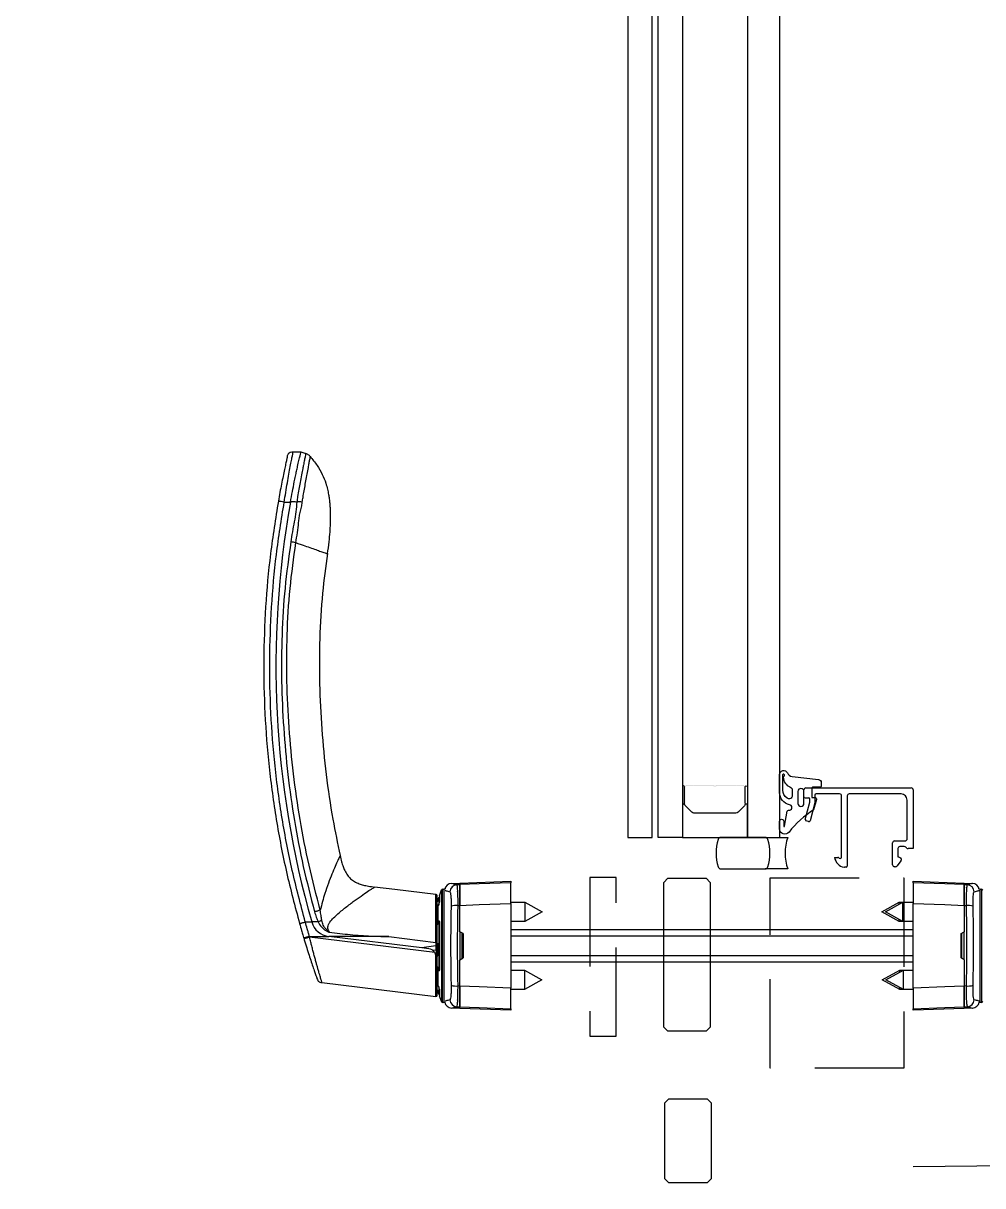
# Model space of a CAD drawing. Header units: millimetres. Extents: x 106699 to 122058, y 158555 to 162844.
# Drawn here: x 112307.37 to 112323.98, y 160088.55 to 160108.67 of the extents above; entities that cross this region are included whole.
import ezdxf

# ---------------------------------------------------------------- set-up
doc = ezdxf.new("R2010")
doc.units = ezdxf.units.MM
doc.linetypes.add('300_Z4_FCD_F03$0$GESTRICHELT', pattern=[0.75, 0.5, -0.25])
doc.linetypes.add('300_Z4_FCD_F03$1$HIDDEN', pattern=[0.375, 0.25, -0.125])
for name, color, linetype in [('300_Z4_FCD_F03$0$0-LNS-VL8', 252, 'Continuous'), ('300_Z4_FCD_F03$0$3-EXT-PRF', 231, 'Continuous'), ('300_Z4_FCD_F03$0$3-OPN-GLS', 4, 'Continuous')]:
    doc.layers.add(name, color=color, linetype=linetype)
doc.layers.add('300_Z4_STR_F03$0$AUDIT_D_220920114151-103', color=251, linetype='Continuous', lineweight=5)

# ---------------------------------------------------------------- blocks, each defined once
blk = doc.blocks.new('A$C6495093d')
at = {"layer": '300_Z4_FCD_F03$0$3-EXT-PRF'}
h = blk.add_hatch(color=256, dxfattribs=at)
edge = h.paths.add_edge_path(flags=16)
edge.add_arc((86.064, 81.932), 0.0389, 450, 495)
edge.add_line((86.036, 81.96), (85.93, 81.853))
edge.add_arc((85.957, 81.826), 0.0389, 495, 540)
edge.add_line((85.918, 81.826), (85.918, 81.117))
edge.add_arc((85.957, 81.117), 0.0389, 180, 225)
edge.add_line((85.93, 81.09), (86.036, 80.983))
edge.add_arc((86.064, 81.011), 0.0389, 225, 270)
edge.add_line((86.064, 80.972), (86.333, 80.972))
edge.add_arc((86.333, 81.011), 0.0389, 270, 360)
edge.add_line((86.372, 81.011), (86.372, 81.432))
edge.add_arc((86.41, 81.472), 0.0553, 133.7377, 226.2623, ccw=False)
edge.add_line((86.372, 81.512), (86.372, 81.932))
edge.add_arc((86.333, 81.932), 0.0389, 360, 450)
edge.add_line((86.333, 81.971), (86.064, 81.971))
edge = h.paths.add_edge_path()
edge.add_line((86.064, 81.984), (86.333, 81.984))
edge.add_arc((86.333, 81.932), 0.0512, 360, 450, ccw=False)
edge.add_line((86.384, 81.932), (86.384, 81.839))
edge.add_line((86.384, 81.839), (86.376, 81.83))
edge.add_line((86.376, 81.83), (86.384, 81.821))
edge.add_line((86.384, 81.821), (86.384, 81.506))
edge.add_arc((86.41, 81.472), 0.043, 487.0976, 592.9024)
edge.add_line((86.384, 81.437), (86.384, 81.122))
edge.add_line((86.384, 81.122), (86.376, 81.113))
edge.add_line((86.376, 81.113), (86.384, 81.105))
edge.add_line((86.384, 81.105), (86.384, 81.011))
edge.add_arc((86.333, 81.011), 0.0512, 270, 360, ccw=False)
edge.add_line((86.333, 80.96), (86.064, 80.96))
edge.add_arc((86.064, 81.011), 0.0512, 225, 270, ccw=False)
edge.add_line((86.028, 80.975), (85.921, 81.081))
edge.add_arc((85.957, 81.117), 0.0512, 180, 225, ccw=False)
edge.add_line((85.906, 81.117), (85.906, 81.826))
edge.add_arc((85.957, 81.826), 0.0512, 495, 540, ccw=False)
edge.add_line((85.921, 81.862), (86.028, 81.969))
edge.add_arc((86.064, 81.932), 0.0512, 450, 495, ccw=False)
h = blk.add_hatch(dxfattribs=at)
h.set_pattern_fill('ANSI37', color=256, scale=0.27308, angle=630, style=0)
h.set_pattern_definition([(225, (21284.4794, -5605.3336), (-0.61308172, 0.61308172), []), (135, (21284.4794, -5605.3336), (0.61308172, 0.61308172), [])])
edge = h.paths.add_edge_path()
edge.add_line((86.077, 81.984), (86.35, 81.984))
edge.add_arc((86.35, 82.001), 0.0171, 270, 450)
edge.add_line((86.35, 82.018), (86.077, 82.018))
edge.add_arc((86.077, 82.001), 0.0171, 450, 630)
h = blk.add_hatch(dxfattribs=at)
h.set_pattern_fill('ANSI37', color=256, scale=0.27308, angle=630, style=0)
h.set_pattern_definition([(135, (21284.4794, -4719.7564), (-0.61308172, -0.61308172), []), (225, (21284.4794, -4719.7564), (0.61308172, -0.61308172), [])])
edge = h.paths.add_edge_path()
edge.add_line((86.077, 80.96), (86.35, 80.96))
edge.add_arc((86.35, 80.943), 0.0171, 270, 450, ccw=False)
edge.add_line((86.35, 80.925), (86.077, 80.925))
edge.add_arc((86.077, 80.943), 0.0171, 90, 270, ccw=False)
at = {"layer": '300_Z4_FCD_F03$0$0-LNS-VL8', "linetype": '300_Z4_FCD_F03$0$GESTRICHELT', "ltscale": 10}
blk.add_arc((157.895, 77.946), 77.946, 179.86703, 270, dxfattribs=at)
at = {"layer": '300_Z4_FCD_F03$0$3-EXT-PRF', "linetype": 'Continuous', "lineweight": 25}
for p, q in [((91.15, 88.736), (91.15, 88.63)), ((83.811, 88.409), (83.802, 88.407)), ((92, 88.454), (91.971, 88.371)), ((91.998, 88.586), (92, 88.453)), ((83.558, 86.198), (83.817, 88.31)), ((83.817, 88.31), (83.828, 88.313)), ((83.828, 88.313), (83.827, 87.986)), ((83.828, 88.313), (83.831, 88.313)), ((84.072, 88.381), (84.072, 88.272)), ((84.072, 88.163), (84.072, 88.272)), ((83.049, 88.099), (82.813, 86.176)), ((83.634, 86.417), (83.827, 87.986)), ((83.826, 86.972), (83.827, 87.986)), ((83.826, 86.972), (83.728, 86.176)), ((83.619, 86.296), (83.634, 86.417)), ((83.669, 86.176), (83.634, 86.417)), ((82.715, 86.042), (82.716, 86.066)), ((82.716, 86.066), (84.625, 86.066)), ((82.73, 86.085), (82.829, 86.119)), ((84.611, 86.085), (82.73, 86.085)), ((82.813, 86.176), (83.484, 86.176)), ((82.936, 86.119), (82.829, 86.119)), ((82.856, 86.128), (82.912, 86.147)), ((82.957, 86.128), (82.856, 86.128)), ((82.993, 86.137), (83.003, 86.141)), ((82.993, 86.137), (83.27, 86.137)), ((83.014, 86.149), (83.005, 86.147)), ((83.047, 86.149), (83.014, 86.149)), ((83.041, 86.148), (83.05, 86.148)), ((83.06, 86.148), (83.06, 86.155)), ((83.253, 86.12), (83.253, 86.126)), ((84.08, 86.119), (83.261, 86.119)), ((83.276, 86.141), (83.27, 86.137)), ((83.272, 86.126), (83.3, 86.145)), ((83.276, 86.141), (83.276, 86.129)), ((84.062, 86.128), (83.278, 86.128)), ((83.303, 86.148), (83.297, 86.148)), ((83.297, 86.148), (83.298, 86.143)), ((83.303, 86.148), (83.309, 86.148)), ((83.307, 86.147), (83.312, 86.149)), ((83.49, 86.176), (83.484, 86.176)), ((83.49, 86.175), (83.49, 86.176)), ((83.49, 86.176), (83.49, 86.176)), ((83.604, 86.175), (83.49, 86.175)), ((83.493, 86.155), (83.606, 86.155)), ((83.503, 86.147), (83.717, 86.147)), ((83.716, 86.149), (83.504, 86.149)), ((83.596, 86.235), (83.604, 86.176)), ((83.669, 86.176), (83.604, 86.176)), ((83.604, 86.176), (83.604, 86.176)), ((83.604, 86.176), (83.604, 86.175)), ((83.606, 86.155), (83.668, 86.155)), ((83.668, 86.155), (83.727, 86.155)), ((83.669, 86.176), (83.669, 86.176)), ((83.728, 86.176), (83.669, 86.176)), ((83.669, 86.176), (83.669, 86.176)), ((84.029, 86.149), (84.034, 86.147)), ((84.031, 86.148), (84.038, 86.148)), ((84.043, 86.148), (84.038, 86.148)), ((84.041, 86.145), (84.069, 86.126)), ((84.043, 86.148), (84.043, 86.143)), ((84.07, 86.137), (84.065, 86.141)), ((84.065, 86.141), (84.065, 86.129)), ((84.07, 86.137), (84.347, 86.137)), ((84.087, 86.126), (84.087, 86.12)), ((84.281, 86.155), (84.281, 86.148)), ((84.29, 86.148), (84.3, 86.148)), ((84.291, 86.148), (84.294, 86.149)), ((84.293, 86.148), (84.294, 86.149)), ((84.326, 86.149), (84.294, 86.149)), ((84.336, 86.147), (84.326, 86.149)), ((84.338, 86.141), (84.347, 86.137)), ((84.485, 86.128), (84.384, 86.128)), ((84.511, 86.119), (84.405, 86.119)), ((84.429, 86.147), (84.485, 86.128)), ((84.511, 86.119), (84.611, 86.085)), ((84.533, 86.175), (84.533, 86.176)), ((84.533, 86.173), (84.533, 86.175)), ((84.625, 86.066), (84.625, 86.042)), ((82.615, 85.773), (82.62, 85.91)), ((84.625, 86.042), (82.715, 86.042)), ((84.721, 85.91), (84.726, 85.773)), ((82.582, 84.913), (82.612, 85.773)), ((82.612, 85.773), (82.638, 85.773)), ((82.643, 85.823), (82.641, 85.773)), ((82.759, 85.814), (82.759, 85.814)), ((82.989, 85.773), (83.434, 85.773)), ((82.992, 85.773), (82.993, 85.804)), ((83.907, 85.773), (83.434, 85.773)), ((83.434, 85.773), (83.466, 85.718)), ((83.456, 85.734), (83.884, 85.734)), ((83.875, 85.718), (83.466, 85.718)), ((83.875, 85.718), (83.907, 85.773)), ((83.907, 85.773), (84.352, 85.773)), ((84.348, 85.804), (84.349, 85.773)), ((84.582, 85.814), (84.582, 85.814)), ((84.582, 85.814), (84.582, 85.814)), ((84.582, 85.814), (84.582, 85.814)), ((84.628, 85.773), (84.628, 85.774)), ((84.7, 85.773), (84.698, 85.823)), ((84.702, 85.773), (84.7, 85.773)), ((84.702, 85.773), (84.728, 85.773)), ((84.728, 85.773), (84.759, 84.913)), ((82.609, 84.913), (82.582, 84.913)), ((82.933, 84.684), (82.933, 84.913)), ((84.383, 84.913), (82.957, 84.913)), ((83.261, 84.913), (83.261, 84.684)), ((83.401, 84.913), (83.401, 78.127)), ((83.503, 78.127), (83.503, 84.913)), ((83.838, 84.913), (83.838, 78.127)), ((83.94, 78.127), (83.94, 84.913)), ((84.08, 84.677), (84.08, 84.913)), ((84.408, 84.913), (84.408, 84.677)), ((84.759, 84.913), (84.732, 84.913)), ((83.097, 84.391), (82.933, 84.684)), ((83.261, 84.684), (82.933, 84.684)), ((83.261, 84.684), (83.097, 84.391)), ((84.244, 84.384), (84.08, 84.677)), ((84.306, 84.677), (84.08, 84.677)), ((84.408, 84.677), (84.244, 84.384)), ((84.408, 84.677), (84.306, 84.677)), ((82.933, 78.355), (83.097, 78.649)), ((83.097, 78.649), (83.261, 78.355)), ((84.08, 78.362), (84.244, 78.656)), ((84.244, 78.656), (84.408, 78.362)), ((82.933, 78.294), (83.097, 78.587)), ((83.097, 78.587), (83.261, 78.294)), ((84.08, 78.3), (84.244, 78.594)), ((84.244, 78.594), (84.408, 78.3)), ((82.933, 78.294), (82.933, 78.355)), ((82.933, 78.355), (82.967, 78.355)), ((82.933, 78.127), (82.933, 78.294)), ((82.933, 78.294), (83.261, 78.294)), ((83.226, 78.355), (83.261, 78.355)), ((83.261, 78.355), (83.261, 78.294)), ((83.261, 78.294), (83.261, 78.127)), ((84.08, 78.3), (84.08, 78.362)), ((84.08, 78.362), (84.115, 78.362)), ((84.08, 78.127), (84.08, 78.3)), ((84.08, 78.3), (84.408, 78.3)), ((84.373, 78.362), (84.408, 78.362)), ((84.408, 78.362), (84.408, 78.3)), ((84.408, 78.3), (84.408, 78.127)), ((82.612, 77.267), (82.582, 78.127)), ((82.582, 78.127), (82.609, 78.127)), ((82.957, 78.127), (84.383, 78.127)), ((84.759, 78.127), (84.728, 77.267)), ((84.732, 78.127), (84.759, 78.127)), ((82.638, 77.267), (82.612, 77.267)), ((82.62, 77.13), (82.615, 77.267)), ((82.638, 77.267), (82.641, 77.267)), ((82.641, 77.267), (82.643, 77.216)), ((82.712, 77.267), (82.713, 77.267)), ((83.434, 77.267), (82.989, 77.267)), ((82.993, 77.235), (82.992, 77.267)), ((83.434, 77.267), (83.466, 77.321)), ((83.434, 77.267), (83.907, 77.267)), ((83.875, 77.321), (83.907, 77.267)), ((84.352, 77.267), (83.907, 77.267)), ((84.349, 77.267), (84.348, 77.235)), ((84.612, 77.267), (84.628, 77.267)), ((84.628, 77.267), (84.629, 77.267)), ((84.698, 77.216), (84.7, 77.267)), ((84.728, 77.267), (84.702, 77.267)), ((84.726, 77.267), (84.721, 77.13)), ((82.716, 76.973), (82.715, 76.997)), ((82.715, 76.997), (84.625, 76.997)), ((84.625, 76.973), (82.716, 76.973)), ((84.625, 76.997), (84.625, 76.973))]:
    blk.add_line(p, q, dxfattribs=at)
at = {"layer": '300_Z4_FCD_F03$0$3-EXT-PRF'}
for p, q in [((85.765, 79.893), (85.775, 79.933)), ((86.083, 79.787), (85.779, 79.868)), ((85.8, 79.947), (86.094, 79.869)), ((86.21, 79.787), (86.083, 79.787)), ((86.094, 79.869), (86.142, 79.869)), ((86.162, 79.889), (86.162, 79.951)), ((86.183, 79.971), (86.299, 79.971)), ((86.333, 79.937), (86.333, 78.161)), ((86.23, 79.369), (86.23, 79.766)), ((85.159, 79.455), (85.159, 79.397)), ((84.994, 79.26), (84.994, 79.289)), ((86.196, 79.24), (85.014, 79.24)), ((85.169, 79.335), (86.196, 79.335)), ((86.23, 78.332), (86.23, 79.205)), ((85.002, 78.424), (85.002, 78.441)), ((85.036, 78.475), (85.404, 78.475)), ((85.438, 78.441), (85.438, 78.263)), ((85.105, 78.334), (85.016, 78.397)), ((85.138, 78.332), (85.113, 78.332)), ((85.168, 78.378), (85.15, 78.339)), ((85.309, 78.386), (85.18, 78.386)), ((85.309, 78.127), (85.309, 78.215)), ((85.319, 78.239), (85.333, 78.253)), ((85.343, 78.278), (85.343, 78.352)), ((85.473, 78.229), (86.128, 78.229)), ((86.299, 78.127), (85.309, 78.127))]:
    blk.add_line(p, q, dxfattribs=at)
at = {"layer": '300_Z4_FCD_F03$0$3-EXT-PRF', "linetype": 'Continuous', "lineweight": 25, "flags": 128}
for points in [[(84.533, 86.176), (84.618, 86.872), (84.66, 87.211)], [(83.005, 86.147), (82.977, 86.136), (82.957, 86.128)], [(82.993, 86.137), (82.988, 86.135), (82.974, 86.13), (82.964, 86.126)], [(83.253, 86.126), (83.259, 86.13), (83.27, 86.137)], [(83.278, 86.128), (83.295, 86.139), (83.307, 86.147)], [(84.034, 86.147), (84.05, 86.136), (84.062, 86.128)], [(84.07, 86.137), (84.074, 86.135), (84.082, 86.13), (84.087, 86.126)], [(84.384, 86.128), (84.356, 86.139), (84.336, 86.147)], [(84.377, 86.126), (84.367, 86.13), (84.347, 86.137)], [(82.638, 85.773), (82.627, 85.447), (82.609, 84.913)], [(82.957, 84.913), (82.977, 85.447), (82.989, 85.773)], [(84.352, 85.773), (84.364, 85.447), (84.383, 84.913)], [(84.732, 84.913), (84.713, 85.447), (84.702, 85.773)], [(82.609, 78.127), (82.627, 77.593), (82.638, 77.267)], [(82.989, 77.267), (82.977, 77.593), (82.957, 78.127)], [(84.383, 78.127), (84.364, 77.593), (84.352, 77.267)], [(84.702, 77.267), (84.713, 77.593), (84.732, 78.127)]]:
    blk.add_lwpolyline(points, dxfattribs=at)
at = {"layer": '300_Z4_FCD_F03$0$3-EXT-PRF', "linetype": '300_Z4_FCD_F03$1$HIDDEN', "ltscale": 6}
for points in [[(82.144, 83.584), (82.144, 83.14), (84.82, 83.14), (84.82, 83.584)], [(84.814, 80.539), (84.814, 78.286), (81.605, 78.286), (81.605, 80.539)]]:
    blk.add_lwpolyline(points, close=True, dxfattribs=at)
at = {"layer": '300_Z4_FCD_F03$0$3-EXT-PRF'}
for points in [[(84.74, 81.551), (82.299, 81.551), (82.231, 81.619), (82.231, 82.268), (82.299, 82.336), (84.74, 82.336), (84.809, 82.268), (84.809, 81.619)], [(81.021, 81.533), (79.742, 81.533), (79.674, 81.602), (79.674, 82.25), (79.742, 82.318), (81.021, 82.318), (81.089, 82.25), (81.089, 81.602)]]:
    blk.add_lwpolyline(points, close=True, dxfattribs=at)
for points in [[(85.497, 80.925), (86.06, 80.925), (86.06, 80.96, -0.177951), (86.028, 80.975), (85.921, 81.081, -0.198912), (85.906, 81.117), (85.906, 81.826, -0.198912), (85.921, 81.862), (86.028, 81.969, -0.177951), (86.06, 81.983), (86.06, 82.018), (85.497, 82.018)], [(86.077, 81.984), (86.35, 81.984, 1), (86.35, 82.018), (86.077, 82.018, 1)], [(86.077, 80.96), (86.35, 80.96, -1), (86.35, 80.925), (86.077, 80.925, -1)], [(86.366, 79.678, -0.414214), (86.346, 79.698), (86.346, 79.821, 0.414214), (86.332, 79.835), (86.17, 79.835), (86.17, 79.786, -0.25821), (86.16, 79.765, -0.25297), (86.136, 79.761), (85.96, 79.807, 0.088702), (85.586, 80.222, -0.714466), (85.64, 80.381), (85.769, 80.381, -1), (85.769, 80.312), (85.687, 80.312, 0.915196), (85.686, 80.296), (85.94, 80.251, -0.363489), (85.957, 80.231), (85.957, 80.21, 0.845331), (86.049, 80.213, -0.362404), (86.251, 80.381), (86.557, 80.381, -0.80698), (86.586, 80.25, 0.26235), (86.526, 80.169), (86.473, 79.726, -0.379789), (86.419, 79.678)], [(86.202, 80.169, -0.612992), (86.158, 80.256, -0.239931), (86.296, 80.326), (86.561, 80.326, -1), (86.561, 80.306), (86.536, 80.306, -0.317837), (86.517, 80.319), (86.511, 80.319, 0.317975), (86.35, 80.206, -0.317975), (86.298, 80.169), (86.202, 80.169)], [(86.272, 79.971, 0.414214), (86.323, 80.022, 0.414214), (86.272, 80.074), (86.071, 80.074, 0.414214), (86.02, 80.022, 0.414214), (86.071, 79.971)]]:
    blk.add_lwpolyline(points, format="xyb", close=True, dxfattribs=at)
at = {"layer": '300_Z4_FCD_F03$0$3-EXT-PRF', "linetype": 'ByBlock', "lineweight": -2}
for points in [[(85.463, 81.419, 0.148726), (85.002, 81.419, 0.32701), (84.967, 81.372), (84.967, 80.625, 0.326981), (85.002, 80.578, 0.148707), (85.462, 80.578, 0.326981), (85.497, 80.625), (85.497, 81.372, 0.327043)], [(85.497, 80.244, 0.16591), (84.967, 80.244), (84.967, 80.625, 0.326981), (85.002, 80.578, 0.148707), (85.462, 80.578, 0.326981), (85.497, 80.625)]]:
    blk.add_lwpolyline(points, format="xyb", close=True, dxfattribs=at)
at = {"layer": '300_Z4_FCD_F03$0$3-EXT-PRF', "linetype": 'Continuous', "lineweight": 25}
for centre, radius, start, end in [((88.385, 73.167), 15.709, 79.8597, 105.9347), ((84.166, 87.944), 0.341, 105.9347, 173), ((83.484, 86.312), 0.137, 302.8691, 353), ((82.736, 86.066), 0.0205, 108.7258, 178.5), ((82.833, 86.176), 0.0205, 180, 270), ((82.862, 86.112), 0.0171, 108.7258, 155.3228), ((82.923, 86.114), 0.0341, 90, 108.7258), ((82.962, 86.113), 0.0155, 112.1244, 149.4872), ((82.956, 86.119), 0.00851, 44.6469, 85.7262), ((83.003, 86.137), 0.0099, 40.0909, 83.3049), ((83.013, 86.142), 0.00678, 29.9257, 83.2362), ((83.281, 86.112), 0.0171, 123.8557, 155.3228), ((83.278, 86.116), 0.012, 88.7992, 123.511), ((83.289, 86.116), 0.0156, 132.687, 171.1072), ((83.306, 86.135), 0.012, 88.7525, 123.4812), ((83.649, 86.17), 0.045, 173.9367, 199.4603), ((83.596, 86.171), 0.0733, 347.8841, 3.9874), ((84.034, 86.135), 0.012, 56.5071, 91.2483), ((84.052, 86.116), 0.0156, 8.9128, 47.2981), ((84.062, 86.116), 0.012, 56.4842, 91.2056), ((84.06, 86.112), 0.0171, 24.6772, 56.1443), ((84.327, 86.142), 0.00682, 96.8363, 150.7192), ((84.337, 86.137), 0.0101, 96.9292, 141.5631), ((84.385, 86.119), 0.0085, 94.259, 135.2217), ((84.378, 86.113), 0.0155, 30.3956, 67.8667), ((84.418, 86.114), 0.0341, 71.2742, 90), ((84.479, 86.112), 0.0171, 24.6772, 71.2742), ((84.512, 86.176), 0.0205, 270.0058, 0.0045), ((84.512, 86.176), 0.0205, 270, 353), ((84.513, 86.176), 0.02, 353.0055, 0.1602), ((84.604, 86.066), 0.0205, 1.5, 71.2742), ((82.742, 85.906), 0.123, 99.6771, 178.0924), ((82.766, 85.818), 0.123, 92.9607, 177.6945), ((82.736, 86.042), 0.0205, 178.5, 226.4958), ((83.27, 85.834), 0.279, 161.47, 185.9955), ((84.071, 85.834), 0.279, 354.004, 18.531), ((84.575, 85.818), 0.123, 2.3057, 87.0392), ((84.605, 86.042), 0.0205, 313.5042, 1.5), ((84.598, 85.906), 0.123, 1.9223, 80.3229), ((83.27, 77.206), 0.279, 174.0044, 198.5301), ((84.071, 77.206), 0.279, 341.469, 5.9961), ((84.67, 77.232), 0.0341, 90, 120.5048), ((82.742, 77.134), 0.123, 181.9223, 260.3229), ((82.766, 77.221), 0.123, 182.3058, 267.039), ((84.575, 77.221), 0.123, 272.9611, 357.6941), ((84.598, 77.134), 0.123, 279.6771, 358.0924), ((82.736, 76.998), 0.0205, 133.5042, 181.5), ((82.736, 76.974), 0.0205, 181.5, 251.2742), ((84.604, 76.974), 0.0205, 288.7258, 358.5), ((84.605, 76.998), 0.0205, 358.5, 46.4958)]:
    blk.add_arc(centre, radius, start, end, dxfattribs=at)
at = {"layer": '300_Z4_FCD_F03$0$3-EXT-PRF'}
for centre, radius, start, end in [((85.785, 79.888), 0.0205, 165, 255), ((85.795, 79.927), 0.0205, 75, 165), ((86.142, 79.889), 0.0205, 270, 0), ((86.183, 79.951), 0.0205, 90, 180), ((86.21, 79.766), 0.0205, 0, 90), ((86.299, 79.937), 0.0341, 360, 90), ((85.195, 79.253), 0.205, 100.2363, 168.7264), ((85.124, 79.397), 0.0341, 319.2599, 0), ((85.014, 79.289), 0.0205, 168.7264, 180), ((85.014, 79.26), 0.0205, 180, 269.7624), ((85.168, 79.359), 0.0239, 139.2599, 271.4679), ((86.196, 79.369), 0.0341, 270, 0), ((86.196, 79.205), 0.0341, 0, 89.7624), ((85.036, 78.441), 0.0341, 90, 180), ((85.036, 78.424), 0.0341, 180, 235.0399), ((85.404, 78.441), 0.0341, 360, 90), ((85.113, 78.345), 0.0137, 235.0399, 270), ((85.138, 78.345), 0.0137, 270, 335), ((85.18, 78.373), 0.0137, 90, 155), ((85.309, 78.352), 0.0341, 0, 90), ((85.343, 78.215), 0.0341, 135.0138, 180), ((85.309, 78.278), 0.0341, 315.0138, 0), ((85.473, 78.263), 0.0341, 180, 270), ((86.128, 78.332), 0.102, 270, 0), ((86.299, 78.161), 0.0341, 270, 0)]:
    blk.add_arc(centre, radius, start, end, dxfattribs=at)
at = {"layer": '300_Z4_FCD_F03$0$3-EXT-PRF', "linetype": 'Continuous', "lineweight": 25, "extrusion": (0, 0, -1)}
for centre, major_axis, ratio, start_param, end_param in [((83.645, 86.176), (0.347, 0.004), 0.000772, 1.502203, 1.688799), ((82.758, 85.794), (0.0145, 0.0145), 0.999625, 5.273133, 5.497769), ((84.582, 85.794), (0.0145, -0.0145), 0.999625, 3.927009, 4.229002)]:
    blk.add_ellipse(centre, major_axis=major_axis, ratio=ratio, start_param=start_param, end_param=end_param, dxfattribs=at)
at = {"layer": '300_Z4_FCD_F03$0$3-EXT-PRF', "linetype": 'Continuous', "lineweight": 25}
for points, knots in [([(91.168, 88.835), (90.872, 88.883), (90.28, 88.978), (89.384, 89.057), (88.485, 89.089), (87.585, 89.069), (86.689, 88.999), (85.797, 88.877), (84.914, 88.708), (84.334, 88.554), (84.044, 88.477)], [0, 0, 0, 0, 0.1250001, 0.2500001, 0.375, 0.5000001, 0.625, 0.7500001, 0.875, 1, 1, 1, 1]), ([(84.072, 88.381), (84.36, 88.457), (84.936, 88.61), (85.815, 88.778), (86.701, 88.899), (87.593, 88.968), (88.486, 88.988), (89.379, 88.956), (90.269, 88.878), (90.856, 88.784), (91.15, 88.736)], [0, 0, 0, 0, 0.125087, 0.250101, 0.37525, 0.500244, 0.625377, 0.750263, 0.875005, 1, 1, 1, 1]), ([(91.15, 88.736), (91.154, 88.754), (91.158, 88.777), (91.162, 88.804), (91.165, 88.816), (91.166, 88.825), (91.168, 88.835), (91.168, 88.835), (91.168, 88.835)], [0, 0, 0, 0, 0.313285, 0.413657, 0.500001, 0.586343, 0.686716, 1, 1, 1, 1]), ([(91.918, 88.683), (91.915, 88.684), (91.91, 88.685), (91.865, 88.695), (91.796, 88.711), (91.702, 88.731), (91.588, 88.755), (91.457, 88.781), (91.315, 88.809), (91.217, 88.826), (91.168, 88.835)], [0, 0, 0, 0, 0.124397, 0.249168, 0.374155, 0.498764, 0.624211, 0.749052, 0.874665, 1, 1, 1, 1]), ([(90.48, 88.625), (90.221, 88.66), (89.702, 88.732), (88.916, 88.78), (88.129, 88.786), (87.343, 88.751), (86.559, 88.68), (85.779, 88.57), (85.005, 88.422), (84.497, 88.29), (84.242, 88.224)], [0, 0, 0, 0, 0.124756, 0.249725, 0.374812, 0.499639, 0.624539, 0.749687, 0.874812, 1, 1, 1, 1]), ([(84.269, 88.127), (84.522, 88.192), (85.027, 88.324), (85.796, 88.473), (86.57, 88.585), (87.349, 88.659), (88.131, 88.696), (88.913, 88.693), (89.694, 88.647), (90.21, 88.576), (90.468, 88.54)], [0, 0, 0, 0, 0.125163, 0.250246, 0.375386, 0.500334, 0.625221, 0.750309, 0.87521, 1, 1, 1, 1]), ([(90.467, 88.539), (90.47, 88.553), (90.474, 88.581), (90.478, 88.61), (90.48, 88.625)], [0, 0, 0, 0, 0.5, 1, 1, 1, 1]), ([(91.155, 88.523), (91.099, 88.527), (90.987, 88.533), (90.763, 88.581), (90.594, 88.607), (90.48, 88.625)], [0, 0, 0, 0, 0.244835, 0.496464, 1, 1, 1, 1]), ([(91.15, 88.736), (91.206, 88.727), (91.317, 88.71), (91.477, 88.683), (91.625, 88.657), (91.754, 88.633), (91.86, 88.613), (91.939, 88.597), (91.984, 88.588), (92.003, 88.584), (91.998, 88.585), (91.998, 88.585)], [0, 0, 0, 0, 0.124835, 0.250122, 0.374821, 0.500263, 0.62496, 0.750073, 0.874979, 0.999511, 1, 1, 1, 1]), ([(91.15, 88.63), (91.21, 88.619), (91.327, 88.598), (91.474, 88.569), (91.588, 88.546), (91.675, 88.527), (91.768, 88.507), (91.86, 88.487), (91.94, 88.468), (91.986, 88.457), (92.006, 88.453), (92, 88.454), (92, 88.454)], [0, 0, 0, 0, 0.134443, 0.262542, 0.344506, 0.423671, 0.500053, 0.623592, 0.747973, 0.873254, 0.999491, 1, 1, 1, 1]), ([(91.15, 88.63), (91.151, 88.63), (91.153, 88.63), (91.156, 88.627), (91.159, 88.621), (91.164, 88.598), (91.161, 88.564), (91.157, 88.535), (91.155, 88.523)], [0, 0, 0, 0, 0.024633, 0.049172, 0.090974, 0.206477, 0.692295, 1, 1, 1, 1]), ([(91.918, 88.683), (91.932, 88.68), (91.951, 88.675), (91.972, 88.663), (91.981, 88.653), (91.989, 88.642), (91.996, 88.619), (91.997, 88.6), (91.998, 88.585)], [0, 0, 0, 0, 0.306272, 0.409183, 0.500001, 0.590815, 0.693729, 1, 1, 1, 1]), ([(83.802, 88.407), (83.757, 88.393), (83.668, 88.366), (83.541, 88.326), (83.424, 88.288), (83.32, 88.253), (83.233, 88.224), (83.167, 88.201), (83.125, 88.186), (83.119, 88.184), (83.117, 88.183)], [0, 0, 0, 0, 0.126015, 0.251184, 0.376395, 0.50128, 0.626452, 0.750842, 0.875656, 1, 1, 1, 1]), ([(83.802, 88.407), (83.8, 88.406), (83.797, 88.404), (83.797, 88.394), (83.798, 88.386), (83.8, 88.374), (83.806, 88.349), (83.812, 88.327), (83.817, 88.31)], [0, 0, 0, 0, 0.311916, 0.412778, 0.5, 0.587221, 0.688084, 1, 1, 1, 1]), ([(83.811, 88.409), (83.81, 88.409), (83.808, 88.407), (83.807, 88.4), (83.808, 88.389), (83.811, 88.372), (83.818, 88.347), (83.824, 88.327), (83.828, 88.313)], [0, 0, 0, 0, 0.248869, 0.37256, 0.497653, 0.623008, 0.748525, 1, 1, 1, 1]), ([(83.811, 88.409), (83.81, 88.409), (83.809, 88.408), (83.808, 88.401), (83.81, 88.39), (83.814, 88.372), (83.821, 88.346), (83.827, 88.326), (83.831, 88.313)], [0, 0, 0, 0, 0.250523, 0.375521, 0.500335, 0.62505, 0.749723, 1, 1, 1, 1]), ([(84.044, 88.477), (84.006, 88.466), (83.941, 88.448), (83.864, 88.425), (83.825, 88.413), (83.811, 88.409)], [0, 0, 0, 0, 0.500005, 0.826011, 1, 1, 1, 1]), ([(84.044, 88.477), (84.045, 88.477), (84.045, 88.477), (84.047, 88.467), (84.05, 88.458), (84.053, 88.446), (84.061, 88.421), (84.067, 88.398), (84.072, 88.381)], [0, 0, 0, 0, 0.31327, 0.413647, 0.5, 0.586353, 0.68673, 1, 1, 1, 1]), ([(90.468, 88.54), (90.465, 88.533), (90.459, 88.516), (90.449, 88.485), (90.426, 88.421), (90.394, 88.328), (90.357, 88.223), (90.325, 88.134), (90.301, 88.064), (90.287, 88.023), (90.28, 88.005), (90.282, 88.01), (90.282, 88.01)], [0, 0, 0, 0, 0.022146, 0.053652, 0.099799, 0.238143, 0.384319, 0.536545, 0.692067, 0.847323, 0.999031, 1, 1, 1, 1]), ([(90.467, 88.539), (90.58, 88.522), (90.721, 88.5), (90.891, 88.484), (90.978, 88.472), (91.062, 88.441), (91.123, 88.435), (91.153, 88.433)], [0, 0, 0, 0, 0.492322, 0.61423, 0.737327, 0.870902, 1, 1, 1, 1]), ([(91.153, 88.433), (91.153, 88.447), (91.154, 88.475), (91.155, 88.506), (91.155, 88.522)], [0, 0, 0, 0, 0.498672, 1, 1, 1, 1]), ([(91.153, 88.433), (91.179, 88.428), (91.244, 88.417), (91.345, 88.399), (91.459, 88.379), (91.572, 88.358), (91.653, 88.344), (91.694, 88.336), (91.705, 88.334), (91.715, 88.332), (91.755, 88.325), (91.813, 88.315), (91.871, 88.304), (91.91, 88.297), (91.915, 88.296), (91.918, 88.296)], [0, 0, 0, 0, 0.064639, 0.158899, 0.254724, 0.36529, 0.478817, 0.509447, 0.511199, 0.518203, 0.546236, 0.658873, 0.767107, 0.87842, 1, 1, 1, 1]), ([(91.971, 88.371), (91.968, 88.372), (91.963, 88.373), (91.923, 88.382), (91.863, 88.394), (91.801, 88.407), (91.759, 88.415), (91.748, 88.418), (91.737, 88.42), (91.694, 88.429), (91.61, 88.445), (91.49, 88.468), (91.367, 88.491), (91.257, 88.509), (91.185, 88.518), (91.155, 88.522)], [0, 0, 0, 0, 0.120507, 0.227961, 0.338516, 0.45049, 0.478369, 0.485336, 0.487078, 0.517549, 0.627379, 0.740433, 0.83457, 0.93069, 1, 1, 1, 1]), ([(83.049, 88.099), (83.052, 88.1), (83.056, 88.101), (83.082, 88.109), (83.108, 88.117), (83.141, 88.126), (83.18, 88.138), (83.226, 88.151), (83.276, 88.165), (83.33, 88.181), (83.388, 88.197), (83.454, 88.215), (83.522, 88.233), (83.594, 88.252), (83.662, 88.27), (83.737, 88.29), (83.788, 88.303), (83.817, 88.31)], [0, 0, 0, 0, 0.124492, 0.187832, 0.251975, 0.311587, 0.373187, 0.436834, 0.50258, 0.559249, 0.619604, 0.683665, 0.751448, 0.809876, 0.875404, 0.927645, 1, 1, 1, 1]), ([(83.831, 88.313), (83.835, 88.313), (83.841, 88.315), (83.853, 88.318), (83.871, 88.323), (83.905, 88.333), (83.974, 88.353), (84.033, 88.369), (84.072, 88.381)], [0, 0, 0, 0, 0.044603, 0.078765, 0.14319, 0.267814, 0.513038, 1, 1, 1, 1]), ([(84.242, 88.224), (84.212, 88.215), (84.154, 88.198), (84.099, 88.174), (84.072, 88.163)], [0, 0, 0, 0, 0.51428, 1, 1, 1, 1]), ([(84.269, 88.127), (84.265, 88.142), (84.256, 88.174), (84.247, 88.207), (84.242, 88.224)], [0, 0, 0, 0, 0.5, 1, 1, 1, 1]), ([(91.923, 88.3), (91.873, 88.259), (91.777, 88.182), (91.625, 88.093), (91.488, 88.038), (91.373, 88.006), (91.286, 87.989), (91.217, 87.978), (91.158, 87.971), (91.093, 87.965), (91.004, 87.96), (90.899, 87.959), (90.777, 87.961), (90.638, 87.969), (90.471, 87.985), (90.349, 88.001), (90.282, 88.01)], [0, 0, 0, 0, 0.111824, 0.213093, 0.305423, 0.367264, 0.420097, 0.461103, 0.487919, 0.523586, 0.574035, 0.642105, 0.707089, 0.786442, 0.882941, 1, 1, 1, 1]), ([(91.918, 88.296), (91.93, 88.306), (91.952, 88.328), (91.965, 88.357), (91.971, 88.371)], [0, 0, 0, 0, 0.500002, 1, 1, 1, 1]), ([(83.117, 88.183), (83.106, 88.179), (83.087, 88.172), (83.066, 88.155), (83.053, 88.13), (83.05, 88.111), (83.049, 88.099)], [0, 0, 0, 0, 0.301285, 0.500002, 0.698716, 1, 1, 1, 1]), ([(84.072, 88.163), (84.072, 88.163), (84.043, 88.148), (83.986, 88.114), (83.935, 88.05), (83.912, 88.005), (83.903, 87.986), (83.901, 87.982), (83.899, 87.979), (83.899, 87.978), (83.898, 87.977), (83.898, 87.977), (83.897, 87.977), (83.897, 87.977)], [0, 0, 0, 0, 0.0000153, 0.3731847, 0.7483284, 0.926779, 0.9624609, 0.98156, 0.9885208, 0.9930471, 0.9975817, 0.9992579, 1, 1, 1, 1]), ([(83.897, 87.976), (83.898, 87.977), (83.898, 87.977), (83.899, 87.977), (83.899, 87.978), (83.9, 87.979), (83.902, 87.981), (83.906, 87.985), (83.919, 88.001), (83.953, 88.037), (84.016, 88.08), (84.073, 88.095), (84.1, 88.102)], [0, 0, 0, 0, 0.001161, 0.003561, 0.009316, 0.014615, 0.022507, 0.04371, 0.083574, 0.275673, 0.652166, 1, 1, 1, 1]), ([(84.1, 88.102), (84.096, 88.112), (84.086, 88.132), (84.077, 88.152), (84.072, 88.163)], [0, 0, 0, 0, 0.500001, 1, 1, 1, 1]), ([(84.1, 88.102), (84.127, 88.107), (84.183, 88.116), (84.24, 88.123), (84.269, 88.127)], [0, 0, 0, 0, 0.485099, 1, 1, 1, 1]), ([(85.191, 87.795), (85.187, 87.797), (85.177, 87.8), (85.11, 87.831), (85.011, 87.875), (84.88, 87.931), (84.725, 87.991), (84.567, 88.046), (84.414, 88.092), (84.318, 88.115), (84.269, 88.127)], [0, 0, 0, 0, 0.11248, 0.233004, 0.36169, 0.497415, 0.637996, 0.782935, 0.889126, 1, 1, 1, 1]), ([(90.282, 88.008), (90.06, 88.038), (89.587, 88.101), (88.853, 88.143), (88.087, 88.146), (87.32, 88.108), (86.558, 88.034), (85.847, 87.932), (85.395, 87.835), (85.191, 87.792)], [0, 0, 0, 0, 0.130804, 0.27993, 0.42967, 0.579614, 0.729288, 0.87837, 1, 1, 1, 1]), ([(83.898, 87.974), (83.884, 87.857), (83.858, 87.622), (83.833, 87.315), (83.828, 87.102), (83.827, 87.003), (83.826, 86.976), (83.826, 86.972), (83.826, 86.972)], [0, 0, 0, 0, 0.352254, 0.7043529, 0.9195741, 0.9857777, 0.999996, 1, 1, 1, 1]), ([(83.898, 87.974), (83.912, 87.981), (83.94, 87.995), (83.987, 88.001), (84.031, 87.991), (84.084, 87.957), (84.144, 87.902), (84.233, 87.806), (84.334, 87.68), (84.441, 87.537), (84.532, 87.408), (84.592, 87.319), (84.626, 87.265), (84.645, 87.235), (84.657, 87.216), (84.659, 87.213), (84.66, 87.211)], [0, 0, 0, 0, 0.031118, 0.060017, 0.088357, 0.118309, 0.18216, 0.248362, 0.381733, 0.514591, 0.643558, 0.767595, 0.827634, 0.886169, 0.943226, 1, 1, 1, 1]), ([(85.191, 87.795), (85.156, 87.787), (85.094, 87.772), (85.01, 87.745), (84.933, 87.714), (84.863, 87.673), (84.799, 87.618), (84.75, 87.55), (84.717, 87.476), (84.692, 87.397), (84.674, 87.31), (84.665, 87.247), (84.66, 87.211)], [0, 0, 0, 0, 0.123084, 0.221769, 0.303912, 0.407659, 0.5, 0.592341, 0.696089, 0.778231, 0.876916, 1, 1, 1, 1]), ([(82.833, 86.155), (82.833, 86.155), (82.834, 86.155), (82.848, 86.155), (82.89, 86.155), (82.954, 86.155), (83.046, 86.155), (83.161, 86.155), (83.295, 86.155), (83.404, 86.155), (83.472, 86.155), (83.493, 86.155)], [0, 0, 0, 0, 0.032124, 0.1564, 0.280677, 0.404926, 0.529179, 0.689124, 0.815595, 0.942069, 1, 1, 1, 1]), ([(82.936, 86.119), (82.937, 86.119), (82.94, 86.119), (82.945, 86.12), (82.952, 86.122), (82.958, 86.124), (82.962, 86.125), (82.964, 86.126)], [0, 0, 0, 0, 0.200221, 0.400291, 0.604805, 0.818438, 1, 1, 1, 1]), ([(83.003, 86.141), (83.006, 86.142), (83.012, 86.143), (83.025, 86.146), (83.034, 86.147), (83.041, 86.148)], [0, 0, 0, 0, 0.253074, 0.506147, 1, 1, 1, 1]), ([(83.253, 86.126), (83.252, 86.125), (83.25, 86.123), (83.25, 86.121), (83.253, 86.12), (83.257, 86.119), (83.26, 86.119), (83.261, 86.119)], [0, 0, 0, 0, 0.225763, 0.451671, 0.672772, 0.883995, 1, 1, 1, 1]), ([(83.297, 86.148), (83.296, 86.148), (83.292, 86.147), (83.285, 86.145), (83.279, 86.142), (83.276, 86.141)], [0, 0, 0, 0, 0.253026, 0.5060501, 1, 1, 1, 1]), ([(83.3, 86.145), (83.301, 86.145), (83.304, 86.148), (83.309, 86.149), (83.312, 86.148), (83.312, 86.148)], [0, 0, 0, 0, 0.335363, 0.968194, 1, 1, 1, 1]), ([(83.49, 86.176), (83.503, 86.178), (83.527, 86.18), (83.548, 86.192), (83.558, 86.198)], [0, 0, 0, 0, 0.54657, 1, 1, 1, 1]), ([(83.493, 86.155), (83.493, 86.155), (83.493, 86.155), (83.493, 86.156), (83.492, 86.158), (83.491, 86.162), (83.49, 86.168), (83.49, 86.173), (83.49, 86.175)], [0, 0, 0, 0, 0.0231892, 0.1226972, 0.3423125, 0.5616382, 0.7808153, 1, 1, 1, 1]), ([(83.728, 86.176), (83.728, 86.173), (83.728, 86.168), (83.728, 86.161), (83.728, 86.156), (83.727, 86.156), (83.727, 86.155)], [0, 0, 0, 0, 0.2499999, 0.4999994, 0.7500003, 1, 1, 1, 1]), ([(83.727, 86.155), (83.765, 86.155), (83.851, 86.155), (83.979, 86.155), (84.107, 86.155), (84.223, 86.155), (84.322, 86.155), (84.403, 86.155), (84.463, 86.155), (84.503, 86.155), (84.509, 86.155), (84.512, 86.155)], [0, 0, 0, 0, 0.092998, 0.207197, 0.321392, 0.434718, 0.548039, 0.661019, 0.773998, 0.886999, 1, 1, 1, 1]), ([(83.728, 86.176), (83.782, 86.176), (83.887, 86.176), (84.038, 86.176), (84.177, 86.176), (84.298, 86.176), (84.398, 86.176), (84.472, 86.176), (84.521, 86.176), (84.529, 86.176), (84.533, 86.176)], [0, 0, 0, 0, 0.125487, 0.250054, 0.375368, 0.499919, 0.625239, 0.749897, 0.875085, 1, 1, 1, 1]), ([(84.029, 86.148), (84.03, 86.148), (84.034, 86.148), (84.037, 86.147), (84.038, 86.146)], [0, 0, 0, 0, 0.474586, 1, 1, 1, 1]), ([(84.065, 86.141), (84.063, 86.142), (84.06, 86.143), (84.052, 86.146), (84.047, 86.147), (84.043, 86.148)], [0, 0, 0, 0, 0.253076, 0.506151, 1, 1, 1, 1]), ([(84.08, 86.119), (84.081, 86.119), (84.085, 86.119), (84.089, 86.12), (84.09, 86.122), (84.09, 86.124), (84.088, 86.125), (84.087, 86.126)], [0, 0, 0, 0, 0.20023, 0.400295, 0.604814, 0.818441, 1, 1, 1, 1]), ([(84.3, 86.148), (84.303, 86.148), (84.31, 86.147), (84.323, 86.145), (84.332, 86.142), (84.338, 86.141)], [0, 0, 0, 0, 0.253022, 0.506044, 1, 1, 1, 1]), ([(84.377, 86.126), (84.379, 86.125), (84.383, 86.123), (84.391, 86.121), (84.397, 86.12), (84.402, 86.119), (84.404, 86.119), (84.405, 86.119)], [0, 0, 0, 0, 0.225758, 0.451678, 0.672777, 0.883996, 1, 1, 1, 1]), ([(84.533, 86.175), (84.533, 86.175), (84.533, 86.175), (84.533, 86.176), (84.533, 86.176)], [0, 0, 0, 0, 0.086113, 1, 1, 1, 1]), ([(82.62, 85.91), (82.621, 85.906), (82.622, 85.899), (82.636, 85.849), (82.643, 85.823)], [0, 0, 0, 0, 0.497416, 1, 1, 1, 1]), ([(82.759, 85.941), (82.752, 85.967), (82.74, 86.014), (82.738, 86.021), (82.737, 86.024)], [0, 0, 0, 0, 0.5497756, 1, 1, 1, 1]), ([(83.006, 85.922), (82.974, 85.922), (82.912, 85.921), (82.834, 85.924), (82.78, 85.931), (82.761, 85.937), (82.759, 85.941), (82.759, 85.941)], [0, 0, 0, 0, 0.238421, 0.476852, 0.715264, 0.955161, 1, 1, 1, 1]), ([(84.335, 85.922), (84.226, 85.924), (84.007, 85.928), (83.675, 85.93), (83.34, 85.928), (83.117, 85.924), (83.006, 85.922)], [0, 0, 0, 0, 0.247406, 0.494811, 0.747405, 1, 1, 1, 1]), ([(84.581, 85.941), (84.577, 85.938), (84.569, 85.932), (84.517, 85.925), (84.442, 85.922), (84.376, 85.921), (84.34, 85.922), (84.335, 85.922)], [0, 0, 0, 0, 0.242205, 0.484487, 0.724913, 0.963548, 1, 1, 1, 1]), ([(84.604, 86.024), (84.603, 86.021), (84.601, 86.014), (84.588, 85.967), (84.581, 85.941)], [0, 0, 0, 0, 0.444494, 1, 1, 1, 1]), ([(84.698, 85.823), (84.704, 85.847), (84.717, 85.894), (84.723, 85.917), (84.721, 85.91), (84.721, 85.91)], [0, 0, 0, 0, 0.497414, 0.994828, 1, 1, 1, 1]), ([(82.989, 85.773), (82.944, 85.773), (82.854, 85.773), (82.743, 85.773), (82.666, 85.773), (82.641, 85.773), (82.639, 85.773), (82.638, 85.773)], [0, 0, 0, 0, 0.241411, 0.482827, 0.724127, 0.965411, 1, 1, 1, 1]), ([(82.641, 85.773), (82.647, 85.773), (82.659, 85.773), (82.733, 85.773), (82.839, 85.773), (82.933, 85.773), (82.985, 85.773), (82.992, 85.773)], [0, 0, 0, 0, 0.241317, 0.482639, 0.723845, 0.965033, 1, 1, 1, 1]), ([(82.643, 85.823), (82.643, 85.823), (82.646, 85.82), (82.672, 85.814), (82.749, 85.808), (82.859, 85.805), (82.948, 85.805), (82.993, 85.804)], [0, 0, 0, 0, 0.044716, 0.284202, 0.522621, 0.76132, 1, 1, 1, 1]), ([(82.993, 85.804), (83.104, 85.806), (83.327, 85.81), (83.666, 85.812), (84.007, 85.81), (84.234, 85.806), (84.348, 85.804)], [0, 0, 0, 0, 0.247407, 0.494815, 0.747407, 1, 1, 1, 1]), ([(84.348, 85.804), (84.355, 85.804), (84.406, 85.804), (84.5, 85.805), (84.607, 85.809), (84.681, 85.815), (84.692, 85.821), (84.698, 85.823)], [0, 0, 0, 0, 0.036477, 0.275392, 0.516064, 0.758288, 1, 1, 1, 1]), ([(84.349, 85.773), (84.394, 85.773), (84.484, 85.773), (84.595, 85.773), (84.672, 85.773), (84.697, 85.773), (84.699, 85.773), (84.7, 85.773)], [0, 0, 0, 0, 0.241316, 0.482638, 0.723844, 0.965033, 1, 1, 1, 1]), ([(84.702, 85.773), (84.696, 85.773), (84.685, 85.773), (84.61, 85.773), (84.504, 85.773), (84.41, 85.773), (84.358, 85.773), (84.352, 85.773)], [0, 0, 0, 0, 0.241411, 0.482827, 0.724127, 0.96541, 1, 1, 1, 1]), ([(82.609, 84.913), (82.615, 84.913), (82.627, 84.913), (82.701, 84.913), (82.808, 84.913), (82.901, 84.913), (82.952, 84.913), (82.957, 84.913)], [0, 0, 0, 0, 0.242488, 0.484982, 0.727361, 0.969724, 1, 1, 1, 1]), ([(84.383, 84.913), (84.428, 84.913), (84.518, 84.913), (84.629, 84.913), (84.705, 84.913), (84.729, 84.913), (84.731, 84.913), (84.732, 84.913)], [0, 0, 0, 0, 0.242489, 0.484983, 0.727361, 0.969724, 1, 1, 1, 1]), ([(82.957, 78.127), (82.913, 78.127), (82.823, 78.127), (82.712, 78.127), (82.636, 78.127), (82.612, 78.127), (82.609, 78.127), (82.609, 78.127)], [0, 0, 0, 0, 0.242488, 0.484982, 0.727361, 0.969724, 1, 1, 1, 1]), ([(84.732, 78.127), (84.726, 78.127), (84.714, 78.127), (84.64, 78.127), (84.533, 78.127), (84.44, 78.127), (84.389, 78.127), (84.383, 78.127)], [0, 0, 0, 0, 0.242488, 0.484982, 0.72736, 0.969723, 1, 1, 1, 1]), ([(82.638, 77.267), (82.644, 77.267), (82.656, 77.267), (82.73, 77.267), (82.837, 77.267), (82.931, 77.267), (82.982, 77.267), (82.989, 77.267)], [0, 0, 0, 0, 0.241411, 0.482827, 0.724127, 0.965411, 1, 1, 1, 1]), ([(82.992, 77.267), (82.947, 77.267), (82.857, 77.267), (82.746, 77.267), (82.669, 77.267), (82.644, 77.267), (82.641, 77.267), (82.641, 77.267)], [0, 0, 0, 0, 0.241317, 0.482639, 0.723844, 0.965033, 1, 1, 1, 1]), ([(82.993, 77.235), (82.986, 77.235), (82.934, 77.235), (82.84, 77.235), (82.734, 77.231), (82.66, 77.224), (82.648, 77.219), (82.643, 77.216)], [0, 0, 0, 0, 0.036478, 0.275392, 0.516064, 0.758288, 1, 1, 1, 1]), ([(84.348, 77.235), (84.236, 77.233), (84.014, 77.229), (83.675, 77.228), (83.334, 77.229), (83.107, 77.233), (82.993, 77.235)], [0, 0, 0, 0, 0.247408, 0.494815, 0.747408, 1, 1, 1, 1]), ([(83.456, 77.305), (83.476, 77.305), (83.536, 77.305), (83.638, 77.305), (83.761, 77.305), (83.843, 77.305), (83.884, 77.305)], [0, 0, 0, 0, 0.1356547, 0.4237695, 0.7118844, 1, 1, 1, 1]), ([(83.466, 77.321), (83.507, 77.321), (83.589, 77.321), (83.725, 77.321), (83.821, 77.321), (83.875, 77.321)], [0, 0, 0, 0, 0.301078, 0.602155, 1, 1, 1, 1]), ([(84.698, 77.216), (84.698, 77.217), (84.695, 77.22), (84.669, 77.226), (84.592, 77.231), (84.481, 77.235), (84.392, 77.235), (84.348, 77.235)], [0, 0, 0, 0, 0.044716, 0.284202, 0.522621, 0.761321, 1, 1, 1, 1]), ([(84.7, 77.267), (84.694, 77.267), (84.682, 77.267), (84.608, 77.267), (84.501, 77.267), (84.407, 77.267), (84.355, 77.267), (84.349, 77.267)], [0, 0, 0, 0, 0.2413167, 0.4826388, 0.7238446, 0.9650339, 1, 1, 1, 1]), ([(84.352, 77.267), (84.397, 77.267), (84.486, 77.267), (84.598, 77.267), (84.675, 77.267), (84.7, 77.267), (84.702, 77.267), (84.702, 77.267)], [0, 0, 0, 0, 0.241411, 0.482827, 0.724127, 0.965411, 1, 1, 1, 1]), ([(82.643, 77.216), (82.636, 77.193), (82.624, 77.145), (82.618, 77.122), (82.62, 77.13), (82.62, 77.13)], [0, 0, 0, 0, 0.497414, 0.9948278, 1, 1, 1, 1]), ([(82.737, 77.015), (82.738, 77.019), (82.74, 77.026), (82.752, 77.072), (82.759, 77.098)], [0, 0, 0, 0, 0.444494, 1, 1, 1, 1]), ([(82.759, 77.098), (82.763, 77.102), (82.771, 77.108), (82.823, 77.114), (82.898, 77.118), (82.965, 77.118), (83.001, 77.118), (83.006, 77.117)], [0, 0, 0, 0, 0.242205, 0.484487, 0.724913, 0.963548, 1, 1, 1, 1]), ([(83.006, 77.117), (83.115, 77.115), (83.333, 77.112), (83.666, 77.11), (84, 77.111), (84.223, 77.115), (84.335, 77.117)], [0, 0, 0, 0, 0.247406, 0.494811, 0.747405, 1, 1, 1, 1]), ([(84.335, 77.117), (84.366, 77.118), (84.429, 77.118), (84.507, 77.115), (84.561, 77.109), (84.579, 77.103), (84.581, 77.099), (84.581, 77.098)], [0, 0, 0, 0, 0.238421, 0.476853, 0.715265, 0.955161, 1, 1, 1, 1]), ([(84.581, 77.098), (84.588, 77.073), (84.601, 77.026), (84.603, 77.019), (84.604, 77.015)], [0, 0, 0, 0, 0.549776, 1, 1, 1, 1]), ([(84.721, 77.13), (84.72, 77.133), (84.718, 77.14), (84.705, 77.191), (84.698, 77.216)], [0, 0, 0, 0, 0.497416, 1, 1, 1, 1])]:
    blk.add_open_spline(points, degree=3, knots=knots, dxfattribs=at)
at = {"layer": '300_Z4_FCD_F03$0$3-OPN-GLS'}
for points in [[(108.725, 82.941), (85.497, 82.941), (85.497, 82.531), (108.725, 82.531)], [(108.725, 82.018), (85.497, 82.018), (85.497, 82.427), (108.725, 82.427)], [(108.725, 80.925), (85.497, 80.925), (85.497, 80.379), (108.725, 80.379)]]:
    blk.add_lwpolyline(points, dxfattribs=at)
blk = doc.blocks.new('ÇEÇEVE')
at = {"xscale": 1.026355872782365, "yscale": 1.026355872782365, "zscale": 1.026355872782365}
blk.add_blockref('A$C6495093d', (104204.663, 177807.816), dxfattribs=at)
blk = doc.blocks.new('COLUMN')
at = {"layer": '300_Z4_STR_F03$0$AUDIT_D_220920114151-103', "true_color": 0x303030}
h = blk.add_hatch(color=250, dxfattribs=at)
h.dxf.hatch_style = 1
h.paths.add_polyline_path([(104767.618, 177818.405), (104852.616, 177818.405), (104852.616, 177903.408), (104767.618, 177903.408)])
h.paths.add_polyline_path([(104052.618, 177903.405), (104052.618, 177818.405), (103967.618, 177818.405), (103967.618, 177903.405)])
edge = h.paths.add_edge_path()
edge.add_line((104052.618, 177498.405), (104052.618, 177438.405))
h.paths.add_polyline_path([(103967.618, 177498.405), (104052.618, 177498.405), (104052.618, 177438.405), (103967.618, 177438.405)])
h.paths.add_polyline_path([(104852.618, 177438.405), (104767.618, 177438.405), (104767.618, 177498.405), (104852.618, 177498.405)])
h.paths.add_polyline_path([(104852.618, 177018.405), (104767.618, 177018.405), (104767.618, 177103.405), (104852.618, 177103.405)])
h.paths.add_polyline_path([(103967.618, 176233.405), (103967.618, 176318.405), (104052.618, 176318.405), (104052.618, 176233.405)])
h.paths.add_polyline_path([(103967.618, 177103.405), (104052.618, 177103.405), (104052.618, 177018.405), (103967.618, 177018.405)])

msp = doc.modelspace()

# ---------------------------------------------------------------- block references
at = {"rotation": 90}
for name in ['COLUMN', 'ÇEÇEVE']:
    msp.add_blockref(name, (290210.777, 55802.164), dxfattribs=at)

doc.saveas('drawing.dxf')
